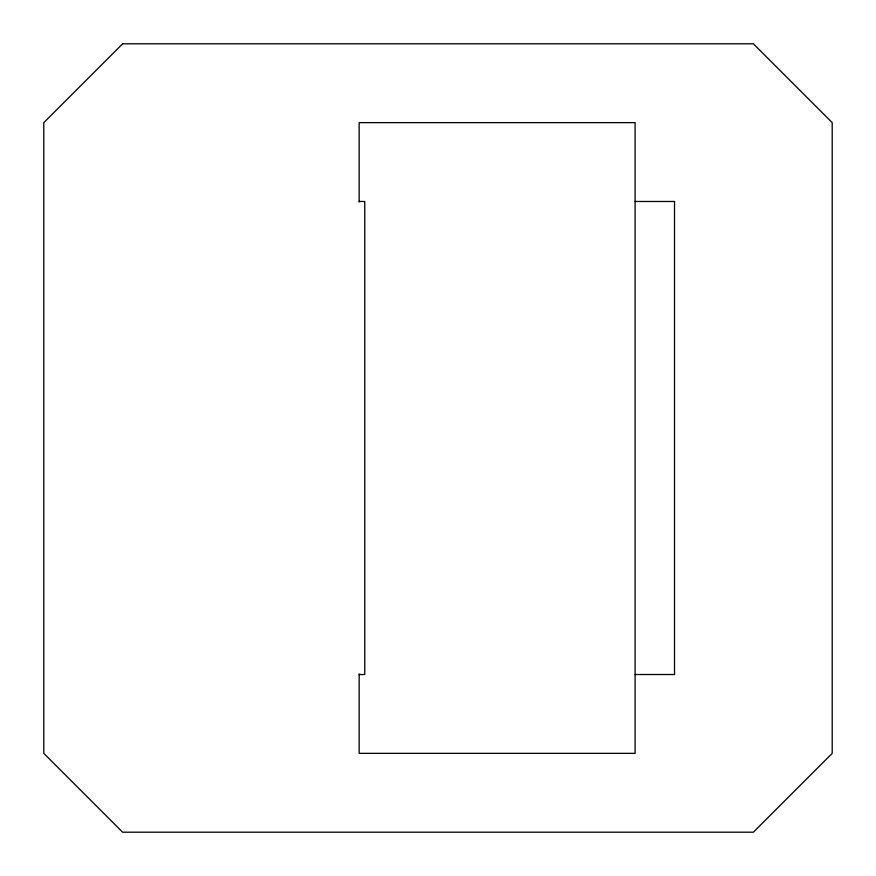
<?xml version="1.0" encoding="UTF-8"?>
<svg xmlns="http://www.w3.org/2000/svg" width="876" height="876" viewBox="0 0 876 876"><rect width="100%" height="100%" fill="white"/><g stroke="black" fill="none" stroke-linecap="round" stroke-linejoin="round"><path stroke-width="1.31" d="M359.16 201.48L364.766 201.48L364.766 674.52L359.16 674.52M635.1 201.48L674.52 201.48L674.52 674.52L635.1 674.52M359.16 201.995L359.16 122.64L635.1 122.64L635.1 753.36L359.16 753.36L359.16 674.005M122.64 43.8L43.8 122.64L43.8 753.36L122.64 832.2L753.36 832.2L832.2 753.36L832.2 122.64L753.36 43.8L122.64 43.8"/></g></svg>
